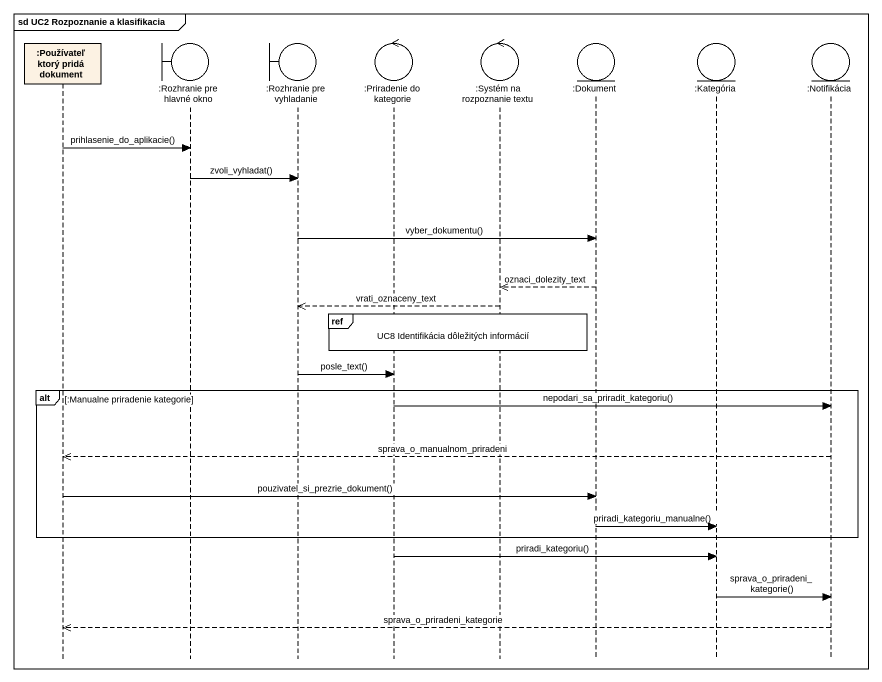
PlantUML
@startuml
mainframe sd UC2 Rozpoznanie a klasifikacia
hide footbox
participant ":Používateľ ktorý pridá dokument" as Používateľ_ktorý_pridá
boundary ":Rozhranie pre hlavné okno" as Rozhranie_pre_hlavné_okno
boundary ":Rozhranie pre vyhladanie" as Rozhranie_pre_vyhladanie
control ":Priradenie do kategorie" as Priradenie_do_kategorie
control ":Systém na rozpoznanie textu" as Systém_na_rozpoznanie_textu
entity ":Dokument" as Dokument
entity ":Kategória" as Kategória
entity ":Notifikácia" as Notifikácia

Používateľ_ktorý_pridá -> Rozhranie_pre_hlavné_okno : prihlasenie_do_aplikacie()
Rozhranie_pre_hlavné_okno -> Rozhranie_pre_vyhladanie : zvoli_vyhladat()
Rozhranie_pre_vyhladanie -> Dokument : vyber_dokumentu()
Dokument -->> Systém_na_rozpoznanie_textu : oznaci_dolezity_text
Systém_na_rozpoznanie_textu -->> Rozhranie_pre_vyhladanie : vrati_oznaceny_text
ref over Priradenie_do_kategorie, Systém_na_rozpoznanie_textu : UC8 Identifikácia dôležitých informácií
Rozhranie_pre_vyhladanie -> Priradenie_do_kategorie : posle_text()
alt :Manualne priradenie kategorie
  Priradenie_do_kategorie -> Notifikácia : nepodari_sa_priradit_kategoriu()
  Notifikácia -->> Používateľ_ktorý_pridá : sprava_o_manualnom_priradeni
  Používateľ_ktorý_pridá -> Dokument : pouzivatel_si_prezrie_dokument()
  Dokument -> Kategória : priradi_kategoriu_manualne()
end
Priradenie_do_kategorie -> Kategória : priradi_kategoriu()
Kategória -> Notifikácia : sprava_o_priradeni_kategorie()
Notifikácia -->> Používateľ_ktorý_pridá : sprava_o_priradeni_kategorie
@enduml
